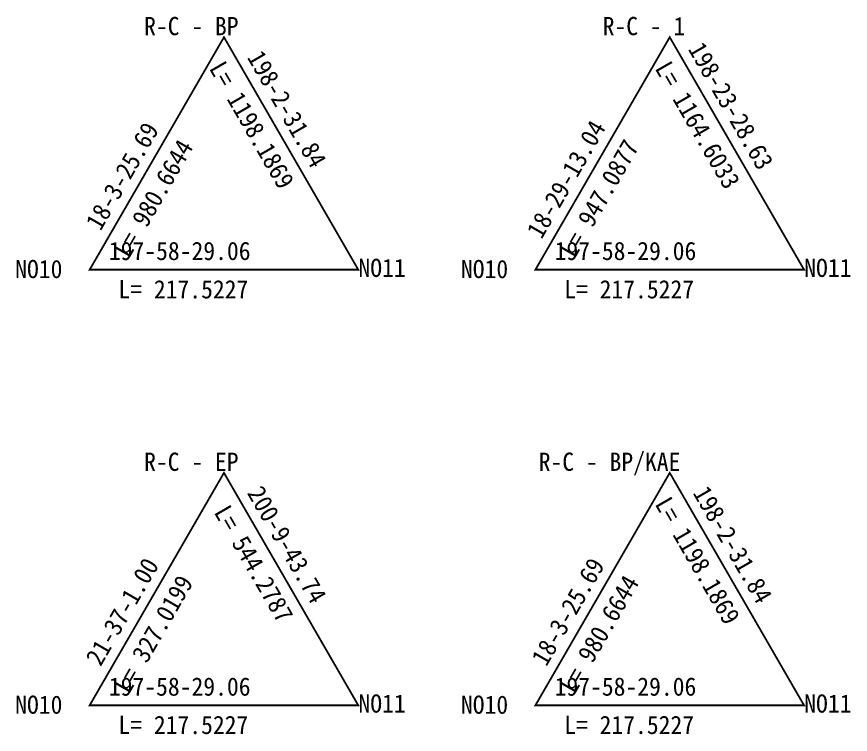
# Model space of a CAD drawing. Header units: millimetres. Extents: x 3554 to 5572, y 1490 to 2916.
# Drawn here: x 4729.3 to 4957.5, y 1910.9 to 2107.4 of the extents above; entities that cross this region are included whole.
import ezdxf

# ---------------------------------------------------------------- set-up
doc = ezdxf.new("R2010")
doc.units = ezdxf.units.MM
for name, color, linetype in [('CA-ALGN-IPLN', 1, 'Continuous'), ('CA-ALGN-TEXT', 3, 'Continuous'), ('CA-TEXT', 3, 'Continuous')]:
    doc.layers.add(name, color=color, linetype=linetype)
doc.styles.add('GTXT', font='DotumChe.ttf')

msp = doc.modelspace()

# ---------------------------------------------------------------- linework, layer by layer
at = {"layer": 'CA-ALGN-IPLN', "const_width": 0.5}
for points in [[(4786.03, 2101.8), (4749.28, 2038.14), (4822.78, 2038.14)], [(4908.03, 2101.8), (4871.28, 2038.14), (4944.78, 2038.14)], [(4786.03, 1982.49), (4749.28, 1918.83), (4822.78, 1918.83)], [(4908.03, 1982.49), (4871.28, 1918.83), (4944.78, 1918.83)]]:
    msp.add_lwpolyline(points, close=True, dxfattribs=at)

# ---------------------------------------------------------------- texts
at = {"layer": 'CA-ALGN-TEXT', "style": 'GTXT'}
for s, p in [('R-C - BP', (4764.17, 2102.35)), ('R-C - 1', (4889.67, 2102.35)), ('R-C - EP', (4764.17, 1983.03)), ('R-C - BP/KAE', (4872.17, 1983.03))]:
    msp.add_text(s, height=5, dxfattribs=at).set_placement(p)
at = {"layer": 'CA-TEXT', "style": 'GTXT'}
for s, rotation, p in [('198-23-28.63', 299.9993, (4912.93, 2098.56)), ('198-2-31.84', 299.9993, (4792.24, 2096.29)), ('L= 1198.1869', 299.9993, (4781.83, 2093.31)), ('L= 1164.6033', 299.9993, (4903.83, 2093.31)), ('18-29-13.04', 60.0007, (4872.94, 2046.28)), ('18-3-25.69', 60.0007, (4752.25, 2048.55)), ('L= 980.6644', 60.0007, (4760.04, 2041.03)), ('L= 947.0877', 60.0007, (4882.04, 2041.03)), ('200-9-43.74', 299.9993, (4792.24, 1976.98)), ('198-2-31.84', 299.9993, (4914.24, 1976.98)), ('L= 1198.1869', 299.9993, (4903.83, 1974)), ('L= 544.2787', 299.9993, (4783.15, 1971.73)), ('21-37-1.00', 60.0007, (4752.25, 1929.24)), ('18-3-25.69', 60.0007, (4874.25, 1929.24)), ('L= 327.0199', 60.0007, (4760.04, 1921.71)), ('L= 980.6644', 60.0007, (4882.04, 1921.71))]:
    msp.add_text(s, height=5, rotation=rotation, dxfattribs=at).set_placement(p)
for s, p in [('197-58-29.06', (4754.53, 2040.77)), ('197-58-29.06', (4876.53, 2040.77)), ('NO10', (4728.89, 2035.81)), ('NO11', (4822.84, 2036.13)), ('NO10', (4850.89, 2035.81)), ('NO11', (4944.84, 2036.13)), ('L= 217.5227', (4757.15, 2030.27)), ('L= 217.5227', (4879.15, 2030.27)), ('197-58-29.06', (4754.53, 1921.46)), ('197-58-29.06', (4876.53, 1921.46)), ('NO10', (4728.89, 1916.5)), ('NO11', (4822.84, 1916.81)), ('NO10', (4850.89, 1916.5)), ('NO11', (4944.84, 1916.81)), ('L= 217.5227', (4757.15, 1910.96)), ('L= 217.5227', (4879.15, 1910.96))]:
    msp.add_text(s, height=5, dxfattribs=at).set_placement(p)

doc.saveas('drawing.dxf')
